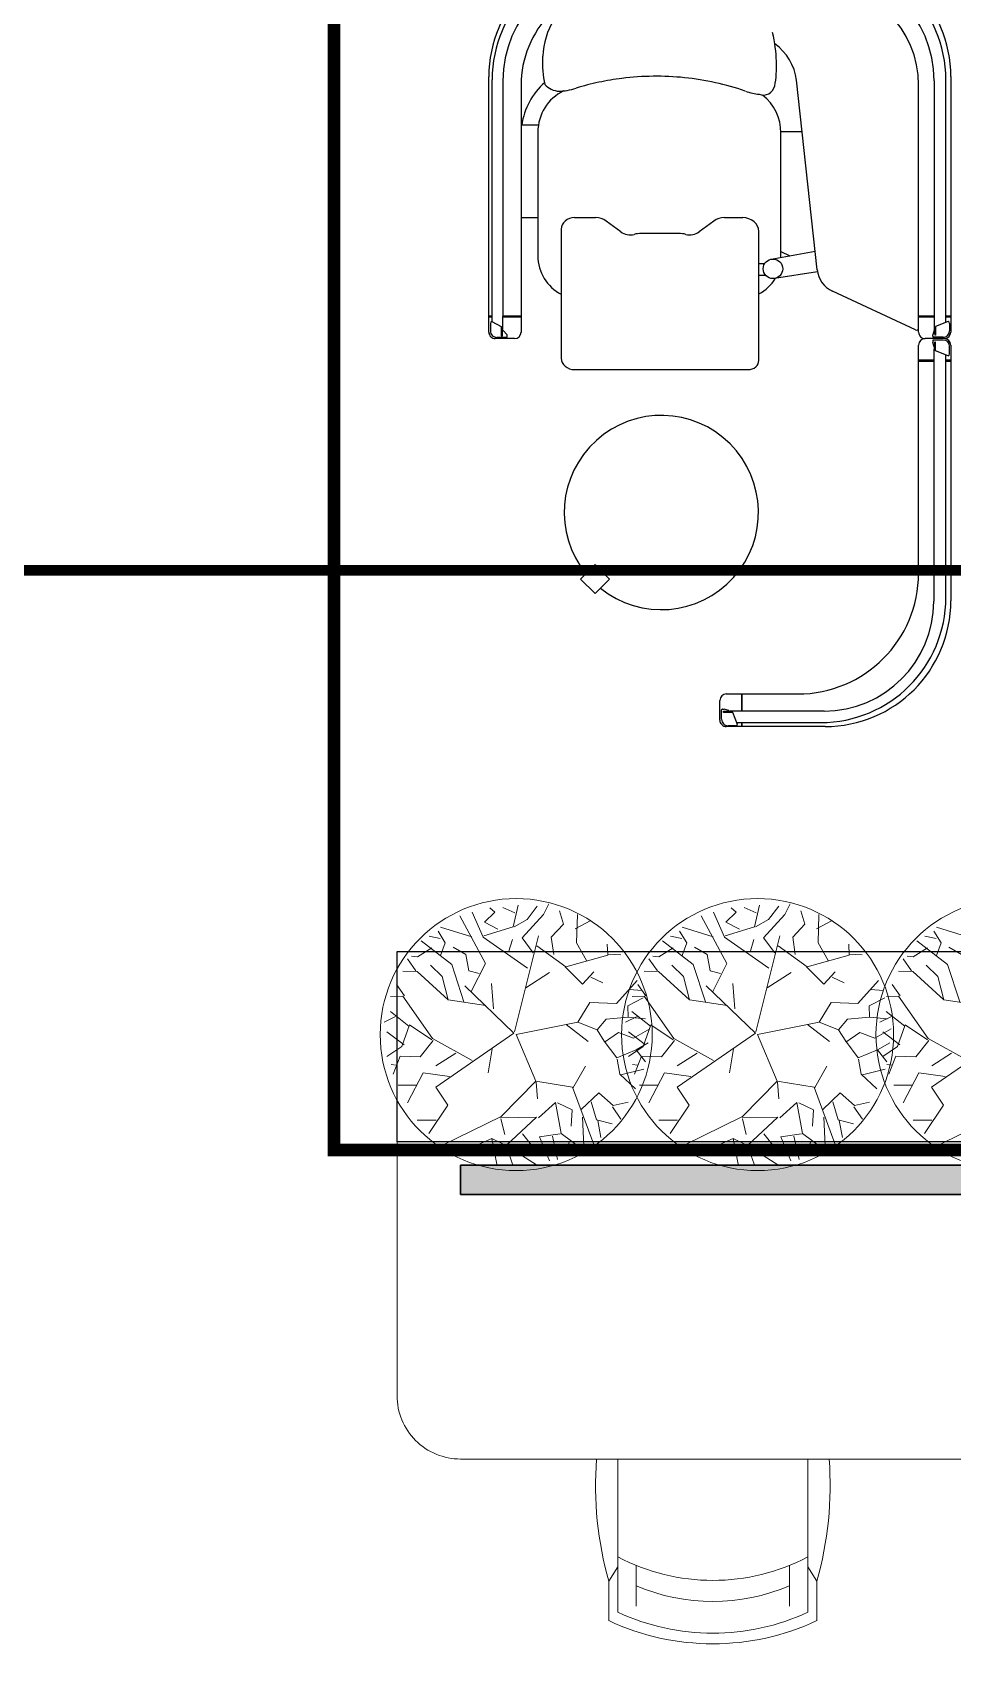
# Model space of a CAD drawing. Header units: millimetres. Extents: x 148480 to 578986, y 39883 to 155062.
# Drawn here: x 226384 to 228559, y 78891 to 82730 of the extents above; entities that cross this region are included whole.
import ezdxf

# ---------------------------------------------------------------- set-up
doc = ezdxf.new("R2010")
doc.units = ezdxf.units.MM
for name, pattern in [('baseJE-1236$0$HIDDEN', [0.375, 0.25, -0.125]), ('CENTER', [2, 1.25, -0.25, 0.25, -0.25]), ('CONTINU', [0]), ('HIDDEN', [0.375, 0.25, -0.125])]:
    doc.linetypes.add(name, pattern=pattern)
for name, color, linetype in [('CEN', 252, 'CENTER'), ('EL-6FEET SUSPENDED LIGHT', 230, 'Continuous'), ('ETA-AC-SLAB OPENING', 3, 'baseJE-1236$0$HIDDEN'), ('Flooring', 44, 'Continuous'), ('I - MODULAR', 44, 'Continuous'), ('Layer2', 4, 'Continuous'), ('Layer4', 6, 'Continuous'), ('M-HVAC VRV PIPE', 4, 'Continuous')]:
    doc.layers.add(name, color=color, linetype=linetype)
doc.layers.add('I-01$0$i-plants', color=7, linetype='Continuous', lineweight=13, true_color=0x86b300)
doc.layers.add('ID - MODULAR', color=44, linetype='Continuous', lineweight=5)

# ---------------------------------------------------------------- blocks, each defined once
blk = doc.blocks.new('GFC1')
at = {"layer": 'CEN', "color": 8, "linetype": 'HIDDEN', "lineweight": 0, "ltscale": 1500}
blk.add_lwpolyline([(303830.5, 81074.4), (299729.3, 81074.4), (299729.3, 85175.6), (303830.5, 85175.6)], close=True, dxfattribs=at)
at = {"layer": 'Flooring', "color": 8, "linetype": 'HIDDEN', "ltscale": 1500}
blk.add_arc((300007.7, 78255.1), 12777.8, 229.90697, 79.60318, dxfattribs=at)
at = {"layer": 'I - MODULAR', "color": 8}
for p, q in [((300095.3, 83007.7), (300095.3, 83611.3)), ((300103.2, 83032.5), (300103.2, 83604.3)), ((300128.6, 83601.6), (300128.6, 83098.9)), ((300171.5, 83591.3), (300171.5, 83007.7)), ((300871.4, 83155.2), (300822.5, 83603.1)), ((301111.4, 83007.7), (301111.4, 83591.3)), ((301148, 83601.6), (301148, 83098.9)), ((301175.8, 83031), (301175.8, 83604.3)), ((301187.6, 83611.9), (301187.6, 83007.7)), ((300212.4, 83497.2), (300173.2, 83497.2)), ((300211.2, 83481), (300211.2, 83187.8)), ((300835.7, 83481.6), (300786, 83481.6)), ((300786, 83183.5), (300786, 83478.6)), ((300211.2, 83277.7), (300171.5, 83277.7)), ((300347.9, 83278.3), (300298.2, 83278.3)), ((300695.6, 83278.3), (300652.2, 83278.3)), ((300266.5, 83251.2), (300266.5, 82946.3)), ((300407.5, 83244.7), (300372.9, 83270.3)), ((300544.5, 83240.9), (300455.6, 83240.9)), ((300627.2, 83270.3), (300592.3, 83244.5)), ((300733.7, 82940.8), (300733.7, 83245.8)), ((300762.8, 83180.2), (300866.5, 83199.5)), ((300786, 83198.2), (300807.2, 83188.5)), ((300733.7, 83169.7), (300747.4, 83169.7)), ((300733.7, 83142.7), (300749.3, 83142.7)), ((300872.1, 83150.2), (300770.5, 83134.7)), ((300128.6, 83098.9), (300128.6, 83044.7)), ((301104.2, 83012.9), (300907.7, 83104.5)), ((301148, 83098.9), (301148, 83044.7)), ((300103.2, 83045.8), (300095.3, 83045.8)), ((300095.3, 83043.6), (300103.2, 83043.6)), ((300171.5, 83045.8), (300128.6, 83045.8)), ((300128.6, 83043.6), (300171.5, 83043.6)), ((301148, 83045.6), (301111.4, 83045.6)), ((301111.4, 83043.7), (301148.3, 83043.7)), ((301187.6, 83045.6), (301175.8, 83045.6)), ((301175.8, 83043.7), (301187.6, 83043.7)), ((300099, 83028.1), (300099, 83010.7)), ((300102.6, 83032.8), (300124.8, 83021.4)), ((300124.8, 83021.4), (300124.8, 82999.2)), ((300128, 83011.9), (300129.1, 83011.9)), ((300128, 82999.2), (300128, 83011.9)), ((300129.1, 83011.9), (300138.6, 83001.1)), ((301148.5, 83012.6), (301145.2, 83001.5)), ((301181.2, 83033.2), (301151.5, 83021.2)), ((301151.5, 83021.2), (301151.5, 83000.7)), ((301184.8, 83028.5), (301184.8, 83011.1)), ((300156.3, 82992.5), (300110.6, 82992.5)), ((300114.3, 82995.5), (300136.9, 82995.5)), ((300124.8, 82999.2), (300128, 82999.2)), ((300138.9, 82997.7), (300138.6, 83001.1)), ((301111.4, 82438), (301111.4, 82977.2)), ((301172.4, 82992.5), (301126.7, 82992.5)), ((301144.9, 82998.1), (301145.2, 83001.5)), ((301144.9, 82986.9), (301145.2, 82983.4)), ((301148.3, 82973.2), (301145.2, 82983.4)), ((301169.5, 82995.9), (301146.9, 82995.9)), ((301169.5, 82989.1), (301146.9, 82989.1)), ((301151.5, 82984.3), (301149.6, 82984.3)), ((301151.5, 83000.7), (301150, 83000.7)), ((301151.5, 82963.8), (301151.5, 82984.3)), ((301184.8, 82956.4), (301184.8, 82973.8)), ((301187.6, 82977.2), (301187.6, 82372.6)), ((301147.6, 82941.4), (301111.4, 82941.4)), ((301111.4, 82939.2), (301147.6, 82939.2)), ((301147.4, 82940.3), (301147.4, 82882.7)), ((301181.2, 82951.7), (301151.5, 82963.8)), ((301175.9, 82380.6), (301175.9, 82953.9)), ((301187.6, 82941.4), (301175.9, 82941.4)), ((301175.9, 82939.2), (301187.6, 82939.2)), ((300298.2, 82919.2), (300708.3, 82919.2)), ((301147.4, 82882.7), (301147.4, 82371.6)), ((300346.5, 82458.4), (300312.2, 82424.1)), ((300346.5, 82458.4), (300380.8, 82424.1)), ((300312.2, 82424.1), (300346.4, 82389.8)), ((300346.4, 82389.8), (300380.8, 82424.1)), ((300641.5, 82090.6), (300641.5, 82137.1)), ((300656.7, 82152.3), (300825.7, 82152.3)), ((300692.6, 82152.3), (300692.6, 82112)), ((300694.6, 82112), (300694.6, 82152.3)), ((300645.8, 82092.5), (300645.8, 82114.5)), ((300648, 82116.6), (300651.5, 82116.2)), ((300649.8, 82108.7), (300649.8, 82111.9)), ((300649.8, 82111.9), (300662.5, 82111.9)), ((300671.9, 82108.7), (300649.8, 82108.7)), ((300662.5, 82113.1), (300651.7, 82116.2)), ((300662.5, 82113.1), (300662.5, 82111.9)), ((300683.3, 82080), (300671.9, 82108.7)), ((300681.5, 82084.7), (300880, 82084.7)), ((300749.3, 82112), (300691.7, 82112)), ((300692.6, 82084.7), (300692.6, 82075.3)), ((300694.6, 82075.3), (300694.6, 82084.7)), ((300887.8, 82112), (300749.3, 82112)), ((300890.4, 82075.3), (300656.7, 82075.3)), ((300678.9, 82077.3), (300661.1, 82077.3))]:
    blk.add_line(p, q, dxfattribs=at)
at = {"layer": 'I - MODULAR', "color": 8, "linetype": 'Continuous'}
blk.add_lwpolyline([(304378.4, 81093.7), (299878.4, 81093.7), (299878.4, 81543.7), (304378.4, 81543.7)], close=True, dxfattribs=at)
at = {"layer": 'I - MODULAR', "color": 8}
blk.add_circle((300767, 83157.5), 23.1, dxfattribs=at)
for centre, radius, start, end in [((300393.6, 83611.3), 298.3, 90, 180), ((300401, 83604.3), 297.8, 90, 180), ((300878, 83604.3), 297.8, 0, 90), ((300889.9, 83611.9), 297.7, 0, 90), ((300400.6, 83601.6), 272, 90, 180), ((300876.1, 83601.6), 272, 0, 90), ((300870.1, 83591.3), 241.3, 0, 90), ((300412.8, 83591.3), 241.3, 135.2935, 180), ((300413.1, 83649.6), 190.7, 149.3295, 176.8836), ((300702.5, 83590), 120.6, 6.2315, 55.32), ((300336.6, 83473.9), 165.1, 131.2667, 171.8859), ((300264.1, 83626.8), 49.6, 222.6931, 266.9184), ((300744.5, 83595.3), 27.2, 248.7359, 348.38), ((300319.2, 83481), 107.9, 115.9438, 180), ((300671.7, 83478.6), 114.3, 0, 51.6158), ((300312.8, 83187.8), 101.6, 180, 242.8665), ((300690.8, 83183.5), 95.3, 296.751, 329.441), ((300934.5, 83162.1), 63.5, 186.2315, 245), ((300110.6, 83007.7), 15.2, 180, 270), ((300103.9, 83028.1), 4.86, 105.3623, 180), ((300114.3, 83010.7), 15.3, 180, 270), ((300102.3, 83006.8), 25.2, 342.5743, 353.6628), ((300156.3, 83007.7), 15.2, 270, 0), ((301106.4, 83017.5), 5.09, 245, 0), ((301126.7, 83007.7), 15.2, 180, 270), ((301169.5, 83011.1), 15.3, 270, 0), ((301172.4, 83007.7), 15.2, 270, 0), ((301179.9, 83028.5), 4.86, 0, 74.6377), ((300136.9, 82997.5), 2.02, 270, 5), ((301126.7, 82977.2), 15.2, 90, 180), ((301146.9, 82997.9), 2.02, 175, 270), ((301146.9, 82987), 2.02, 90, 185), ((301169.5, 82973.8), 15.3, 0, 90), ((301172.4, 82977.2), 15.2, 0, 90), ((301179.9, 82956.4), 4.86, 285.3623, 0), ((300503.2, 82581.3), 229.6, 45, 219.0206), ((300503.2, 82581.3), 229.6, 231.1314, 45), ((300825.7, 82438), 285.7, 270, 0), ((300880, 82380.6), 295.9, 270, 0), ((300887.8, 82371.6), 259.5, 270, 0), ((300890.4, 82372.6), 297.2, 270, 0), ((300656.7, 82137.1), 15.2, 90, 180), ((300656.7, 82090.6), 15.2, 180, 270), ((300647.8, 82114.5), 2.02, 85, 180), ((300661.1, 82092.5), 15.3, 180, 270), ((300678.9, 82082.1), 4.86, 270, 334.3345)]:
    blk.add_arc(centre, radius, start, end, dxfattribs=at)
for centre, major_axis, ratio, start_param, end_param in [((300238.3, 84018.7), (-494.3, 503.7), 0.418371, 3.415826, 3.73357), ((300762.5, 84028.4), (498.2, 503.7), 0.415274, 2.703703, 2.886615), ((300302.7, 83618.8), (74.3, 28.8), 0.403177, 3.975445, 4.547922), ((300701.6, 83610), (-68.2, 29.6), 0.404697, 1.74747, 2.243724), ((300298.2, 83251.2), (31.8, 0), 0.85419, 1.570796, 3.141593), ((300347.9, 83245.8), (38.1, 0), 0.85419, 0.855211, 1.570796), ((300652.2, 83245.8), (-38.1, 0), 0.85419, 4.712389, 5.427974), ((300695.6, 83245.8), (38.1, 0), 0.85419, 0, 1.570796), ((300429.4, 83266.2), (33.4, 0), 0.85419, 3.996804, 4.997085), ((300455.6, 83189.6), (-60.1, 0), 0.85419, 4.712389, 4.997085), ((300544.5, 83192), (57.3, 0), 0.85419, 1.275266, 1.570796), ((300570.8, 83265.7), (32.9, 0), 0.85419, 4.416858, 5.427974), ((300126.6, 83045.2), (0, 44.5), 0.045367, 3.529407, 4.701837), ((301150, 83045.2), (0, 44.5), 0.045367, 1.581349, 3.141593), ((301149.6, 82939.8), (0, 44.5), 0.051024, 0, 1.558922), ((300298.2, 82946.3), (31.8, 0), 0.85419, 3.141593, 4.712389), ((300708.3, 82940.8), (-25.4, 0), 0.85419, 1.570796, 3.141593), ((300692.2, 82109.5), (44.5, 0), 0.056676, 1.581319, 2.838731)]:
    blk.add_ellipse(centre, major_axis=major_axis, ratio=ratio, start_param=start_param, end_param=end_param, dxfattribs=at)
blk.add_open_spline([(300701.7, 83577.6), (300678.6, 83585.6), (300631.4, 83598.8), (300558.2, 83610.6), (300484, 83614), (300416, 83609.4), (300355.2, 83599.1), (300319.6, 83589.9), (300302, 83584.6)], degree=3, knots=[0, 0, 0, 0, 0.181818, 0.363636, 0.545455, 0.727273, 0.863636, 1, 1, 1, 1], dxfattribs=at)
at = {"layer": 'I-01$0$i-plants', "color": 8}
for p, q in [((300087.7, 81515.1), (300026.9, 81628.1)), ((300082.1, 81577.8), (300055.6, 81636.7)), ((300085, 81613.3), (300109.2, 81636.8)), ((300109.2, 81636.8), (300097.4, 81646.7)), ((300156.7, 81634.8), (300128.3, 81647.9)), ((300153.1, 81601.6), (300164.4, 81653.4)), ((300174.3, 81576.1), (300224.7, 81631.2)), ((300185.7, 81619.5), (300209.9, 81650.8)), ((300224.7, 81631.2), (300237.1, 81656.5)), ((300272, 81607.9), (300262.4, 81640)), ((300303, 81563.7), (300305.1, 81631.2)), ((300658.4, 81515.1), (300597.6, 81628.1)), ((300652.8, 81577.8), (300626.3, 81636.7)), ((300655.7, 81613.3), (300679.9, 81636.8)), ((300679.9, 81636.8), (300668.1, 81646.7)), ((300727.4, 81634.8), (300699, 81647.9)), ((300723.8, 81601.6), (300735.1, 81653.4)), ((300745, 81576.1), (300795.4, 81631.2)), ((300756.5, 81619.5), (300780.7, 81650.8)), ((300795.4, 81631.2), (300807.8, 81656.5)), ((300842.8, 81607.9), (300833.1, 81640)), ((300873.7, 81563.7), (300875.8, 81631.2)), ((299992.4, 81564.3), (299975.4, 81591.4)), ((300055.3, 81577.9), (299981.4, 81601)), ((300083.6, 81580.7), (300153.1, 81601.6)), ((300116.9, 81596.4), (300085, 81613.3)), ((300155.3, 81602.2), (300185.7, 81619.5)), ((300243.1, 81577.6), (300272, 81607.9)), ((300299.7, 81597.4), (300336.4, 81616.6)), ((300563.1, 81564.3), (300546.2, 81591.4)), ((300626, 81577.9), (300552.1, 81601)), ((300654.3, 81580.7), (300723.8, 81601.6)), ((300687.6, 81596.4), (300655.7, 81613.3)), ((300726, 81602.2), (300756.5, 81619.5)), ((300813.8, 81577.6), (300842.8, 81607.9)), ((300870.4, 81597.4), (300907.1, 81616.6)), ((301164.4, 81564.3), (301147.4, 81591.4)), ((301227.3, 81577.9), (301153.4, 81601)), ((299960.5, 81551.9), (299926.6, 81531.1)), ((300007.9, 81512.7), (299935.5, 81568.5)), ((299980.6, 81574.2), (299954.2, 81579.7)), ((299981.4, 81534.1), (299992.4, 81564.3)), ((300041, 81536.1), (300011.2, 81553.7)), ((300186.9, 81504.5), (300082.1, 81577.8)), ((300142.1, 81542), (300151.2, 81571.6)), ((300156.2, 81353.5), (300212.5, 81580.9)), ((300200.5, 81540.8), (300174.3, 81576.1)), ((300209, 81556.8), (300277.4, 81507.6)), ((300248.7, 81536.5), (300243.1, 81577.6)), ((300326.6, 81522.4), (300303, 81563.7)), ((300376.5, 81534.9), (300375.4, 81561.1)), ((300531.2, 81551.9), (300497.3, 81531.1)), ((300578.6, 81512.7), (300506.2, 81568.5)), ((300551.3, 81574.2), (300524.9, 81579.7)), ((300552.1, 81534.1), (300563.1, 81564.3)), ((300611.7, 81536.1), (300581.9, 81553.7)), ((300757.6, 81504.5), (300652.8, 81577.8)), ((300712.8, 81542), (300721.9, 81571.6)), ((300726.9, 81353.5), (300783.2, 81580.9)), ((300771.2, 81540.8), (300745, 81576.1)), ((300779.7, 81556.8), (300848.1, 81507.6)), ((300819.4, 81536.5), (300813.8, 81577.6)), ((300897.3, 81522.4), (300873.7, 81563.7)), ((300947.2, 81534.9), (300946.1, 81561.1)), ((301132.5, 81551.9), (301098.6, 81531.1)), ((301179.9, 81512.7), (301107.5, 81568.5)), ((301152.6, 81574.2), (301126.2, 81579.7)), ((301153.4, 81534.1), (301164.4, 81564.3)), ((301213, 81536.1), (301183.2, 81553.7)), ((299923, 81497.9), (299903.2, 81526.6)), ((299926.6, 81531.1), (299912.7, 81532.3)), ((299985.2, 81484.3), (299957.1, 81510.9)), ((300036.6, 81424.8), (300007.9, 81512.7)), ((300048, 81497.9), (300041, 81536.1)), ((300053.9, 81448.7), (300087.7, 81515.1)), ((300275.5, 81507), (300316.7, 81466)), ((300277.4, 81507.6), (300376.5, 81534.9)), ((300375.8, 81537.1), (300407.4, 81536)), ((300493.8, 81497.9), (300473.9, 81526.6)), ((300497.3, 81531.1), (300483.4, 81532.3)), ((300555.9, 81484.3), (300527.9, 81510.9)), ((300607.3, 81424.8), (300578.6, 81512.7)), ((300618.7, 81497.9), (300611.7, 81536.1)), ((300624.6, 81448.7), (300658.4, 81515.1)), ((300846.2, 81507), (300887.4, 81466)), ((300848.1, 81507.6), (300947.2, 81534.9)), ((300946.5, 81537.1), (300978.1, 81536)), ((301095, 81497.9), (301075.2, 81526.6)), ((301098.6, 81531.1), (301084.7, 81532.3)), ((301157.2, 81484.3), (301129.1, 81510.9)), ((301208.6, 81424.8), (301179.9, 81512.7)), ((299926, 81495.9), (299892.1, 81496.7)), ((299999.3, 81429.5), (299926, 81495.9)), ((299999.3, 81429.5), (299985.2, 81484.3)), ((300072.3, 81491.7), (300048, 81497.9)), ((300106.2, 81408.1), (300101.7, 81468.3)), ((300182.9, 81458), (300239.1, 81493.7)), ((300316.7, 81466), (300343.6, 81495.3)), ((300336.2, 81482.5), (300364.6, 81469.4)), ((300397.2, 81420.5), (300445.7, 81475)), ((300496.7, 81495.9), (300462.8, 81496.7)), ((300570, 81429.5), (300496.7, 81495.9)), ((300570, 81429.5), (300555.9, 81484.3)), ((300643, 81491.7), (300618.7, 81497.9)), ((300676.9, 81408.1), (300672.4, 81468.3)), ((300753.6, 81458), (300809.8, 81493.7)), ((300887.4, 81466), (300914.3, 81495.3)), ((300906.9, 81482.5), (300935.3, 81469.4)), ((300968, 81420.5), (301016.4, 81475)), ((301098, 81495.9), (301064.1, 81496.7)), ((301171.3, 81429.5), (301098, 81495.9)), ((301171.3, 81429.5), (301157.2, 81484.3)), ((299891.9, 81437.6), (299863.2, 81437.1)), ((299896.2, 81438.9), (299877.1, 81465.3)), ((299962.1, 81338.1), (299891.9, 81437.6)), ((300154.8, 81350.2), (300038.4, 81462.7)), ((300423.7, 81415), (300460.5, 81433.8)), ((300427.7, 81453.7), (300457.2, 81451.5)), ((300462.6, 81437.6), (300433.9, 81437.1)), ((300466.9, 81438.9), (300447.8, 81465.3)), ((300532.9, 81338.1), (300462.6, 81437.6)), ((300725.5, 81350.2), (300609.1, 81462.7)), ((300994.4, 81415), (301031.2, 81433.8)), ((300998.4, 81453.7), (301027.9, 81451.5)), ((301063.9, 81437.6), (301035.2, 81437.1)), ((301068.2, 81438.9), (301049.1, 81465.3)), ((301134.1, 81338.1), (301063.9, 81437.6)), ((299906.6, 81367), (299862.5, 81401.9)), ((300088.1, 81416.2), (299999.3, 81429.5)), ((300305.4, 81376.7), (300334.1, 81422.7)), ((300334.1, 81422.7), (300397.2, 81420.5)), ((300424.8, 81388.4), (300423.7, 81415)), ((300477.3, 81367), (300433.2, 81401.9)), ((300658.9, 81416.2), (300570, 81429.5)), ((300876.2, 81376.7), (300904.8, 81422.7)), ((300904.8, 81422.7), (300968, 81420.5)), ((300995.5, 81388.4), (300994.4, 81415)), ((301078.6, 81367), (301034.5, 81401.9)), ((301260.1, 81416.2), (301171.3, 81429.5)), ((299875, 81389.7), (299847.8, 81376.3)), ((299895, 81323.2), (299854.5, 81353.9)), ((299907.8, 81369.9), (299889.7, 81319.2)), ((299960.8, 81334.8), (299907.8, 81369.9)), ((300160.1, 81347.1), (300305.4, 81376.7)), ((300278.2, 81371.3), (300330.4, 81330.7)), ((300305.4, 81376.7), (300351.4, 81358.2)), ((300351.4, 81358.2), (300372.7, 81383.4)), ((300351.4, 81358.2), (300368.3, 81331.2)), ((300372.7, 81383.4), (300424.8, 81388.4)), ((300445.7, 81389.7), (300418.5, 81376.3)), ((300424.8, 81388.4), (300466.1, 81384.5)), ((300465.7, 81323.2), (300425.2, 81353.9)), ((300437.5, 81338.5), (300475.6, 81360.8)), ((300478.5, 81369.9), (300460.4, 81319.2)), ((300531.5, 81334.8), (300478.5, 81369.9)), ((300730.8, 81347.1), (300876.2, 81376.7)), ((300848.9, 81371.3), (300901.1, 81330.7)), ((300876.2, 81376.7), (300922.1, 81358.2)), ((300922.1, 81358.2), (300943.4, 81383.4)), ((300922.1, 81358.2), (300939, 81331.2)), ((300943.4, 81383.4), (300995.5, 81388.4)), ((300995.5, 81388.4), (301036.8, 81384.5)), ((301008.2, 81338.5), (301046.3, 81360.8)), ((301047, 81389.7), (301019.8, 81376.3)), ((301067, 81323.2), (301026.5, 81353.9)), ((301079.8, 81369.9), (301061.7, 81319.2)), ((301132.8, 81334.8), (301079.8, 81369.9)), ((299889.7, 81319.2), (299854.5, 81295.1)), ((299963.6, 81333.2), (299932.8, 81294.2)), ((300055.9, 81285.9), (299962.1, 81338.1)), ((300154.8, 81350.2), (299969.9, 81222.7)), ((300160.1, 81347.1), (300206.7, 81237)), ((300368.3, 81331.2), (300398.1, 81292)), ((300369, 81328.9), (300402.1, 81352.2)), ((300402.1, 81352.2), (300437.5, 81338.5)), ((300460.4, 81319.2), (300425.2, 81295.1)), ((300443.7, 81310.9), (300472.2, 81327.7)), ((300534.3, 81333.2), (300503.6, 81294.2)), ((300626.6, 81285.9), (300532.9, 81338.1)), ((300725.5, 81350.2), (300540.6, 81222.7)), ((300730.8, 81347.1), (300777.4, 81237)), ((300939, 81331.2), (300968.8, 81292)), ((300939.7, 81328.9), (300972.8, 81352.2)), ((300972.8, 81352.2), (301008.2, 81338.5)), ((301014.4, 81310.9), (301043, 81327.7)), ((301061.7, 81319.2), (301026.5, 81295.1)), ((301135.6, 81333.2), (301104.8, 81294.2)), ((301227.9, 81285.9), (301134.1, 81338.1)), ((301326.8, 81350.2), (301141.9, 81222.7)), ((299876.2, 81274.8), (299864.5, 81276.6)), ((299885.4, 81296.3), (299868.9, 81253.8)), ((299932.8, 81294.2), (299885.4, 81296.3)), ((300017, 81303.6), (299970.3, 81273.6)), ((300103.3, 81313.6), (300093.5, 81256.8)), ((300398.1, 81292), (300443.7, 81310.9)), ((300398.8, 81289.4), (300404.8, 81253.7)), ((300446.9, 81274.8), (300435.2, 81276.6)), ((300456.1, 81296.3), (300439.6, 81253.8)), ((300443.7, 81310.9), (300465.5, 81282.5)), ((300503.6, 81294.2), (300456.1, 81296.3)), ((300587.7, 81303.6), (300541, 81273.6)), ((300674, 81313.6), (300664.2, 81256.8)), ((300968.8, 81292), (301014.4, 81310.9)), ((300969.6, 81289.4), (300975.5, 81253.7)), ((301014.4, 81310.9), (301036.2, 81282.5)), ((301048.2, 81274.8), (301036.5, 81276.6)), ((301057.4, 81296.3), (301040.9, 81253.8)), ((301104.8, 81294.2), (301057.4, 81296.3)), ((301189, 81303.6), (301142.3, 81273.6)), ((299939.8, 81256.4), (299902.8, 81186.2)), ((300002.3, 81248.2), (299939.8, 81256.4)), ((300294.2, 81220.5), (300323.6, 81272.1)), ((300404.8, 81253.7), (300442, 81219.2)), ((300407.7, 81252.1), (300461.7, 81265.4)), ((300510.5, 81256.4), (300473.5, 81186.2)), ((300573.1, 81248.2), (300510.5, 81256.4)), ((300864.9, 81220.5), (300894.3, 81272.1)), ((300975.5, 81253.7), (301012.7, 81219.2)), ((300978.4, 81252.1), (301032.4, 81265.4)), ((301111.8, 81256.4), (301074.8, 81186.2)), ((301174.3, 81248.2), (301111.8, 81256.4)), ((299923.7, 81227.5), (299881.1, 81227.8)), ((299970, 81222.6), (299998.3, 81180.2)), ((300206.7, 81237), (300124.5, 81153.6)), ((300206.7, 81237), (300293.5, 81223.1)), ((300207.4, 81234.8), (300210.4, 81195.3)), ((300293.5, 81223.1), (300343.2, 81087.7)), ((300314, 81170.2), (300355.6, 81209.5)), ((300355.6, 81209.5), (300389.4, 81179.4)), ((300494.4, 81227.5), (300451.9, 81227.8)), ((300540.7, 81222.6), (300569, 81180.2)), ((300777.4, 81237), (300695.2, 81153.6)), ((300777.4, 81237), (300864.2, 81223.1)), ((300778.1, 81234.8), (300781.1, 81195.3)), ((300864.2, 81223.1), (300913.9, 81087.7)), ((300884.7, 81170.2), (300926.3, 81209.5)), ((300926.3, 81209.5), (300960.1, 81179.4)), ((301095.7, 81227.5), (301053.1, 81227.8)), ((301142, 81222.6), (301170.3, 81180.2)), ((299998.3, 81180.2), (299953.6, 81113)), ((300212.7, 81150.4), (300253, 81186.9)), ((300253, 81186.9), (300266.3, 81113.1)), ((300257.9, 81185.5), (300292, 81168.9)), ((300292, 81168.9), (300289.9, 81130.8)), ((300337.6, 81187.9), (300350.2, 81146)), ((300387.9, 81176.4), (300407.8, 81147.4)), ((300389.4, 81179.4), (300424.7, 81187.5)), ((300569, 81180.2), (300524.3, 81113)), ((300783.4, 81150.4), (300823.7, 81186.9)), ((300823.7, 81186.9), (300837, 81113.1)), ((300828.6, 81185.5), (300862.7, 81168.9)), ((300862.7, 81168.9), (300860.6, 81130.8)), ((300908.3, 81187.9), (300920.9, 81146)), ((300958.6, 81176.4), (300978.5, 81147.4)), ((300960.1, 81179.4), (300995.4, 81187.5)), ((301170.3, 81180.2), (301125.6, 81113)), ((299970.8, 81145), (299926.3, 81145.1)), ((300124.5, 81153.6), (299984.5, 81084.8)), ((300123.3, 81150.5), (300207.8, 81151.8)), ((300124, 81148.2), (300133, 81110.6)), ((300207.8, 81151.8), (300136.3, 81084.7)), ((300317, 81152.3), (300319.7, 81083.5)), ((300350.2, 81146), (300386.8, 81135.8)), ((300353, 81144.4), (300360.5, 81103.8)), ((300541.5, 81145), (300497, 81145.1)), ((300695.2, 81153.6), (300555.2, 81084.8)), ((300694.1, 81150.5), (300778.6, 81151.8)), ((300694.7, 81148.2), (300703.7, 81110.6)), ((300778.6, 81151.8), (300707, 81084.7)), ((300887.7, 81152.3), (300890.4, 81083.5)), ((300920.9, 81146), (300957.6, 81135.8)), ((300923.7, 81144.4), (300931.2, 81103.8)), ((301142.8, 81145), (301098.3, 81145.1)), ((301296.5, 81153.6), (301156.5, 81084.8)), ((300102.4, 81101.4), (300025.3, 81067.7)), ((300136.3, 81084.7), (300102.4, 81101.4)), ((300102.4, 81101.4), (300113.9, 81040.5)), ((300136.3, 81084.7), (300208, 81039.3)), ((300136.3, 81084.7), (300151.7, 81041.2)), ((300174.8, 81112.5), (300199.6, 81082.1)), ((300264.2, 81112.4), (300215, 81105.5)), ((300215, 81105.5), (300238.8, 81048.6)), ((300245.8, 81106.9), (300258, 81051.5)), ((300266.3, 81113.1), (300315.2, 81076.8)), ((300285.1, 81094.7), (300279.6, 81060.8)), ((300673.1, 81101.4), (300596, 81067.7)), ((300707, 81084.7), (300673.1, 81101.4)), ((300673.1, 81101.4), (300684.6, 81040.5)), ((300707, 81084.7), (300778.7, 81039.3)), ((300707, 81084.7), (300722.4, 81041.2)), ((300745.5, 81112.5), (300770.3, 81082.1)), ((300834.9, 81112.4), (300785.7, 81105.5)), ((300785.7, 81105.5), (300809.5, 81048.6)), ((300816.5, 81106.9), (300828.7, 81051.5)), ((300837, 81113.1), (300885.9, 81076.8)), ((300855.8, 81094.7), (300850.4, 81060.8))]:
    blk.add_line(p, q, dxfattribs=at)
at = {"layer": 'I-01$0$i-plants', "color": 8, "linetype": 'CONTINU'}
for centre in [(300160.1, 81347.1), (300730.8, 81347.1), (301332.1, 81347.1)]:
    blk.add_circle(centre, 321.5, dxfattribs=at)
at = {"layer": 'ID - MODULAR', "color": 8, "ltscale": 500}
for p, q in [((300400.1, 80343.7), (300400.1, 80112.6)), ((300849.8, 80112.6), (300849.8, 80343.7)), ((300400.1, 80089), (300378.9, 80054.8)), ((300400.1, 79981.9), (300400.1, 80112.6)), ((300400.1, 80090.7), (300400.1, 80089)), ((300849.8, 80112.6), (300849.8, 79981.9)), ((300849.8, 80090.7), (300849.8, 80089)), ((300849.8, 80089), (300870.9, 80054.8)), ((300378.9, 79961.6), (300378.9, 80054.8)), ((300870.9, 80054.8), (300870.9, 79961.6))]:
    blk.add_line(p, q, dxfattribs=at)
at = {"layer": 'ID - MODULAR', "color": 8, "ltscale": 500, "extrusion": (0, 0, -1)}
for p, q in [((300443.9, 79995.8), (300443.9, 80092.2)), ((300806, 79995.8), (300806, 80092.2))]:
    blk.add_line(p, q, dxfattribs=at)
at = {"layer": 'ID - MODULAR', "color": 8, "ltscale": 500}
blk.add_lwpolyline([(299878.4, 81093.7), (299878.4, 80493.7, 0.414214), (300028.4, 80343.7), (301378.4, 80343.7), (301378.4, 81093.7)], format="xyb", close=True, dxfattribs=at)
for centre, major_axis, start_param, end_param in [((301186.1, 80282.1), (0, 838.5), 1.49727, 1.845387), ((300063.8, 80282.1), (0, 838.5), 4.437818, 4.785935), ((300624.9, 80537.7), (0, 480.9), 2.65511, 3.628104), ((300624.9, 80462.8), (0, -455.9), 5.8748, 6.691551), ((300624.9, 80462.8), (0, -530.9), 5.845838, 6.720513), ((300624.9, 80487.8), (0, 580.8), 2.704257, 3.578932)]:
    blk.add_ellipse(centre, major_axis=major_axis, ratio=1, start_param=start_param, end_param=end_param, dxfattribs=at)
blk = doc.blocks.new('BEAM')
at = {"layer": 'CEN', "color": 11, "linetype": 'HIDDEN', "lineweight": 0, "ltscale": 1500, "const_width": 30}
blk.add_lwpolyline([(363830.5, 81074.4), (359729.3, 81074.4), (359729.3, 85175.6), (363830.5, 85175.6)], close=True, dxfattribs=at)
blk = doc.blocks.new('BEE')
at = {"layer": 'M-HVAC VRV PIPE', "linetype": 'Continuous'}
blk.add_blockref('BEAM', (0, 0), dxfattribs=at)
blk = doc.blocks.new('EL-4FEET LHT')
at = {"layer": 'EL-6FEET SUSPENDED LIGHT'}
h = blk.add_hatch(color=8, dxfattribs=at)
h.set_gradient(color1=(128, 128, 128), color2=(122, 122, 122), one_color=1, tint=0.48)
h.paths.add_polyline_path([(1864094.1, -166721.5), (1864094.1, -166791.5), (1865894.1, -166791.5), (1865894.1, -166721.5)])
at = {"layer": 'EL-6FEET SUSPENDED LIGHT', "color": 8}
for points in [[(1864094.1, -166721.5), (1865894.1, -166721.5), (1865894.1, -166791.5), (1864094.1, -166791.5)], [(1864094.1, -166721.5), (1864094.1, -166791.5), (1865894.1, -166791.5), (1865894.1, -166721.5)]]:
    blk.add_lwpolyline(points, close=True, dxfattribs=at)

msp = doc.modelspace()

# ---------------------------------------------------------------- block references
at = {"layer": 'Layer4', "linetype": 'Continuous', "rotation": 360}
msp.add_blockref('GFC1', (-72632.4, -986), dxfattribs=at)

# ---------------------------------------------------------------- next in the draw order: linework, layer by layer
at = {"layer": 'ETA-AC-SLAB OPENING', "color": 7, "ltscale": 1000, "const_width": 25}
msp.add_lwpolyline([(234948.4, 81458.9), (221190.4, 81458.9)], dxfattribs=at)

# ---------------------------------------------------------------- next in the draw order: block references
at = {"layer": 'EL-6FEET SUSPENDED LIGHT', "color": 2, "rotation": 360}
msp.add_blockref('EL-4FEET LHT', (-1636698.1, 246774.3), dxfattribs=at)
at = {"layer": 'Layer2', "linetype": 'Continuous', "rotation": 360}
msp.add_blockref('BEE', (-132632.4, -986), dxfattribs=at)

doc.saveas('drawing.dxf')
